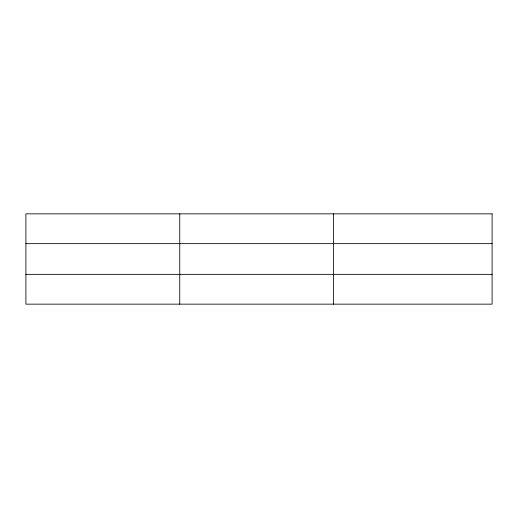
<?xml version="1.0" encoding="UTF-8"?>
<svg xmlns="http://www.w3.org/2000/svg" width="518" height="518" viewBox="0 0 518 518"><rect width="100%" height="100%" fill="white"/><g stroke="black" fill="none" stroke-linecap="round" stroke-linejoin="round"><path stroke-width="0.78" d="M179.746 304.15L179.746 213.85M333.592 304.15L333.592 213.85M25.9 243.648L492.1 243.648M25.9 274.352L492.1 274.352M492.1 213.85L492.1 304.15L25.9 304.15L25.9 213.85L492.1 213.85"/></g></svg>
